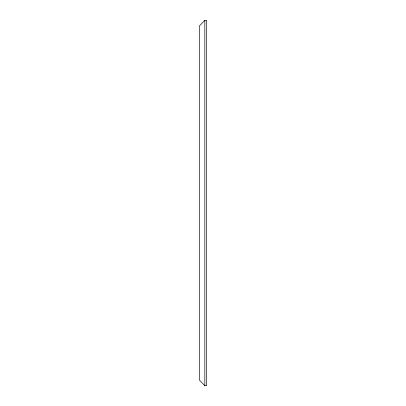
<?xml version="1.0" encoding="UTF-8"?>
<svg xmlns="http://www.w3.org/2000/svg" width="406" height="406" viewBox="0 0 406 406"><rect width="100%" height="100%" fill="white"/><g stroke="black" fill="none" stroke-linecap="round" stroke-linejoin="round"><path stroke-width="0.61" d="M204.827 20.3L199.346 26.009L199.346 379.991L204.827 385.7L206.654 385.7L206.654 20.3L204.827 20.3L204.827 385.7"/></g></svg>
